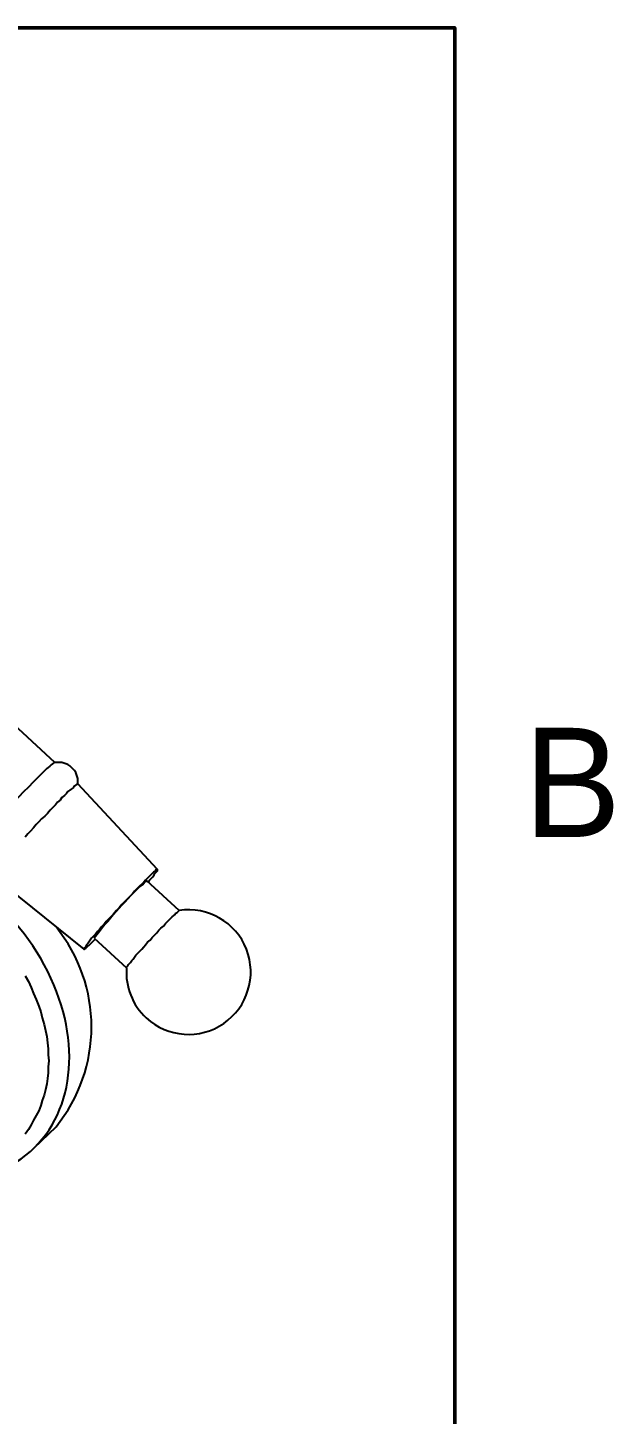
# Model space of a CAD drawing. Header units: millimetres. Extents: x 0.1 to 10.9, y 0.1 to 8.4.
# Drawn here: x 9.599 to 10.833, y 5.079 to 7.999 of the extents above; entities that cross this region are included whole.
import ezdxf

# ---------------------------------------------------------------- set-up
doc = ezdxf.new("R2010")
doc.units = ezdxf.units.MM
doc.layers.add('PDF_Geometry', color=7, linetype='Continuous')
doc.layers.add('PDF_Text', color=7, linetype='Continuous')
doc.styles.add('PDF Century Gothic', font='GOTHIC.TTF')

msp = doc.modelspace()

# ---------------------------------------------------------------- linework, layer by layer
at = {"layer": 'PDF_Geometry', "color": 9, "lineweight": 50, "true_color": 0xc0c0c0}
msp.add_lwpolyline([(0.4986, 0.4986), (0.4986, 7.9986), (10.4986, 7.9986), (10.4986, 0.4986)], close=True, dxfattribs=at)
at = {"layer": 'PDF_Geometry', "lineweight": 25}
for points in [[(9.6556, 6.4514), (9.4153, 6.6736)], [(9.7042, 6.4069), (9.7028, 6.4069), (9.7028, 6.4056), (9.7, 6.4042), (9.6986, 6.4028), (9.6958, 6.4014), (9.6944, 6.3986), (9.6903, 6.3958), (9.6875, 6.3931), (9.6833, 6.3903), (9.6806, 6.3861), (9.6764, 6.3819), (9.6708, 6.3778), (9.6667, 6.3722), (9.6611, 6.3681), (9.6569, 6.3625), (9.6514, 6.3569), (9.6458, 6.3514), (9.6403, 6.3444), (9.6347, 6.3389), (9.6278, 6.3333), (9.6222, 6.3264), (9.6167, 6.3208), (9.6111, 6.3139), (9.6042, 6.3069), (9.5986, 6.3014), (9.5931, 6.2944)], [(9.8528, 6.2), (9.8556, 6.2042), (9.8597, 6.2083), (9.8625, 6.2111), (9.8653, 6.2153), (9.8667, 6.2181), (9.8694, 6.2208), (9.8708, 6.2222), (9.8722, 6.2236), (9.8722, 6.225), (9.8722, 6.2264), (9.8708, 6.2264), (9.8681, 6.225), (9.8667, 6.2222), (9.8639, 6.2208), (9.8611, 6.2181), (9.8583, 6.2153), (9.8556, 6.2125), (9.8514, 6.2083), (9.8472, 6.2042), (9.8431, 6.2), (9.8389, 6.1958), (9.8347, 6.1917), (9.8292, 6.1861), (9.8236, 6.1806), (9.8194, 6.175), (9.8139, 6.1694), (9.8083, 6.1639), (9.8028, 6.1583), (9.7972, 6.1528), (9.7917, 6.1458), (9.7861, 6.1403), (9.7806, 6.1347), (9.775, 6.1278), (9.7694, 6.1222), (9.7639, 6.1167), (9.7597, 6.1111), (9.7542, 6.1056), (9.75, 6.1), (9.7458, 6.0958), (9.7417, 6.0903), (9.7375, 6.0861), (9.7333, 6.0819), (9.7306, 6.0778), (9.7278, 6.0736), (9.725, 6.0708), (9.7222, 6.0681), (9.7208, 6.0653), (9.7194, 6.0625), (9.7181, 6.0611), (9.7167, 6.0597), (9.7167, 6.0583), (9.7181, 6.0583), (9.7194, 6.0597), (9.7208, 6.0611), (9.7222, 6.0625), (9.725, 6.0653), (9.7278, 6.0667), (9.7306, 6.0694), (9.7347, 6.0736), (9.7375, 6.0764), (9.7417, 6.0806)], [(9.525, 6.2125), (9.7167, 6.0583)], [(9.5931, 6.0028), (9.6, 5.9903), (9.6056, 5.9778), (9.6111, 5.9653), (9.6167, 5.9528), (9.6222, 5.9389), (9.6264, 5.9264), (9.6292, 5.9139), (9.6333, 5.9), (9.6361, 5.8875), (9.6389, 5.875), (9.6403, 5.8611), (9.6417, 5.8486), (9.6417, 5.8361), (9.6431, 5.8236), (9.6417, 5.8111), (9.6417, 5.7986), (9.6403, 5.7861), (9.6389, 5.775), (9.6361, 5.7625), (9.6333, 5.7514), (9.6292, 5.7403), (9.6264, 5.7292), (9.6222, 5.7181), (9.6167, 5.7083), (9.6111, 5.6986), (9.6056, 5.6889), (9.6, 5.6792), (9.5931, 5.6694)]]:
    msp.add_lwpolyline(points, dxfattribs=at)
for points in [[(9.8722, 6.2264), (9.7042, 6.4069), (9.7042, 6.4097), (9.7042, 6.4139), (9.7042, 6.4181), (9.7028, 6.4222), (9.7014, 6.4264), (9.7, 6.4306), (9.6972, 6.4347), (9.6944, 6.4375), (9.6903, 6.4417), (9.6875, 6.4444), (9.6833, 6.4472), (9.6792, 6.4486), (9.675, 6.45), (9.6708, 6.4514), (9.6681, 6.4514), (9.6639, 6.4514), (9.6597, 6.4514), (9.6556, 6.4514), (9.6542, 6.4514, 0.033615), (9.6306, 6.4306, 0.031645), (9.4764, 6.2597)], [(9.8069, 6.0194, 0.229443), (9.8486, 5.9139, 1.586144), (9.9181, 6.1403)], [(9.6125, 5.6403), (9.6583, 5.6847, 0.355068), (9.6583, 6.1056)]]:
    msp.add_lwpolyline(points, format="xyb", dxfattribs=at)
msp.add_lwpolyline([(9.7389, 6.0819), (9.8069, 6.0194), (9.8069, 6.0208), (9.8083, 6.0222), (9.8097, 6.0236), (9.8111, 6.0264), (9.8125, 6.0278), (9.8153, 6.0306), (9.8181, 6.0347), (9.8208, 6.0375), (9.8236, 6.0417), (9.8264, 6.0458), (9.8306, 6.05), (9.8347, 6.0542), (9.8389, 6.0583), (9.8431, 6.0639), (9.8472, 6.0681), (9.8514, 6.0736), (9.8569, 6.0778), (9.8611, 6.0833), (9.8667, 6.0889), (9.8708, 6.0931), (9.875, 6.0986), (9.8792, 6.1028), (9.8847, 6.1069), (9.8889, 6.1125), (9.8931, 6.1167), (9.8958, 6.1194), (9.9, 6.1236), (9.9028, 6.1264), (9.9069, 6.1292), (9.9097, 6.1319), (9.9111, 6.1347), (9.9139, 6.1361), (9.9153, 6.1375), (9.9167, 6.1389), (9.9181, 6.1403), (9.85, 6.2028), (9.8486, 6.2014), (9.8472, 6.2014), (9.8458, 6.2), (9.8431, 6.1972), (9.8417, 6.1958), (9.8389, 6.1931), (9.8347, 6.1903, 0.034707)], format="xyb", close=True, dxfattribs=at)
msp.add_ellipse((9.3323, 5.9264), major_axis=(-0.2792, 0.2868), ratio=0.759557, start_param=1.820662, end_param=5.565288, dxfattribs=at)

# ---------------------------------------------------------------- texts
at = {"layer": 'PDF_Text', "insert": (10.644, 6.4098), "char_height": 0.2298, "attachment_point": 4, "style": 'PDF Century Gothic'}
msp.add_mtext('B', dxfattribs=at)

doc.saveas('drawing.dxf')
